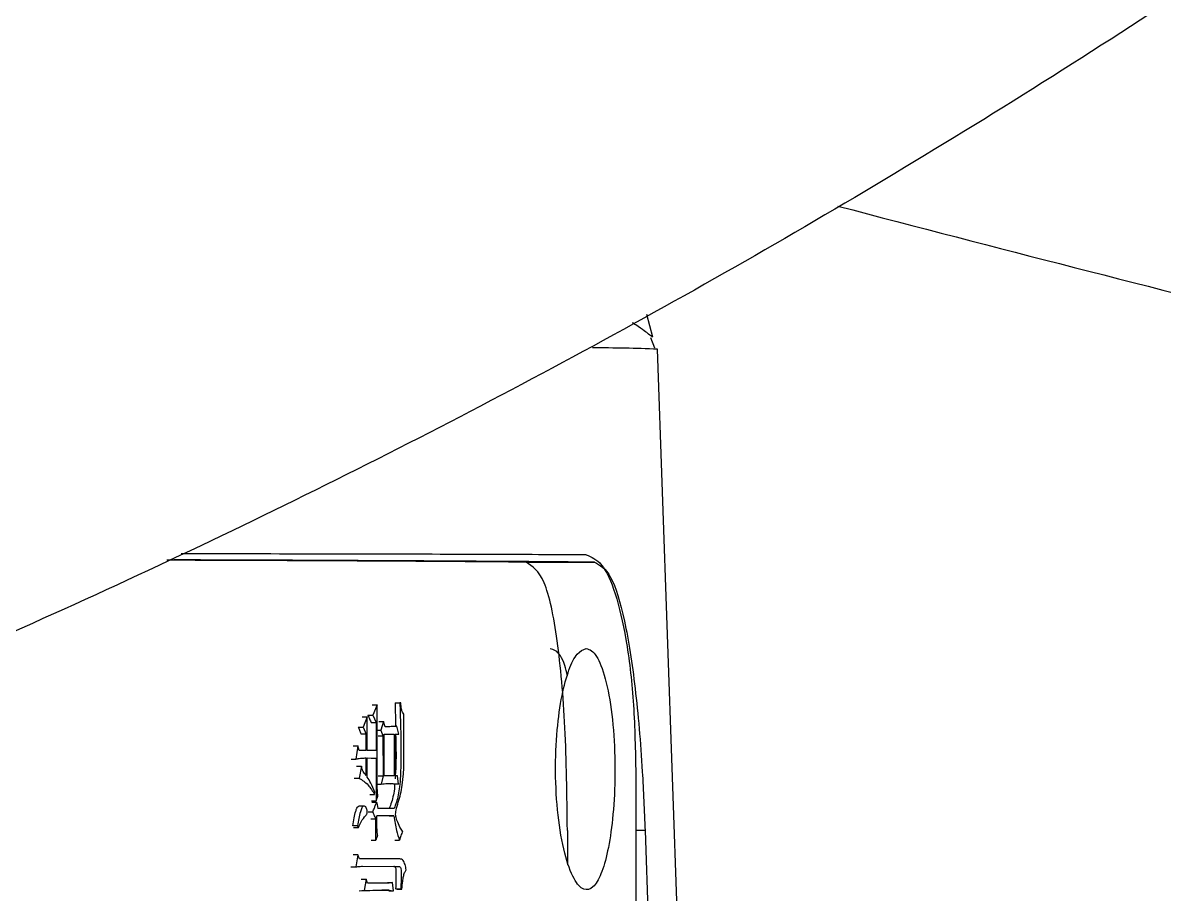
# Model space of a CAD drawing. Header units: millimetres. Extents: x 2104 to 4053, y 855 to 2233.
# Drawn here: x 3008.34 to 3029.65, y 1087.08 to 1103.35 of the extents above; entities that cross this region are included whole.
import ezdxf

# ---------------------------------------------------------------- set-up
doc = ezdxf.new("R2010")
doc.units = ezdxf.units.MM

msp = doc.modelspace()

# ---------------------------------------------------------------- linework, layer by layer
at = {"color": 7, "linetype": 'Continuous', "lineweight": 25}
for p, q in [((3020.098, 1097.475), (3019.991, 1097.898)), ((3020.137, 1097.272), (3020.062, 1097.467)), ((3022.143, 1041.251), (3020.188, 1097.251)), ((3017.736, 1093.276), (3019.01, 1093.277)), ((3014.953, 1090.615), (3014.872, 1090.421)), ((3014.955, 1089.123), (3014.953, 1090.615)), ((3015.289, 1090.647), (3015.378, 1090.647)), ((3015.394, 1090.647), (3015.378, 1090.647)), ((3014.766, 1090.389), (3014.693, 1090.194)), ((3014.767, 1089.761), (3014.766, 1090.389)), ((3014.872, 1090.421), (3014.933, 1090.28)), ((3014.693, 1090.194), (3014.746, 1090.064)), ((3014.933, 1090.28), (3014.934, 1089.761)), ((3014.954, 1090.139), (3015.022, 1090.139)), ((3015.074, 1090.301), (3015.022, 1090.139)), ((3015.022, 1090.139), (3015.062, 1090.031)), ((3015.102, 1090.204), (3015.074, 1090.301)), ((3015.356, 1090.063), (3015.324, 1090.214)), ((3014.746, 1090.064), (3014.657, 1090.064)), ((3014.747, 1089.761), (3014.746, 1090.064)), ((3015.062, 1090.031), (3015.064, 1089.285)), ((3015.082, 1090.063), (3015.269, 1090.063)), ((3015.084, 1089.285), (3015.082, 1090.063)), ((3015.18, 1090.063), (3015.269, 1090.063)), ((3015.269, 1090.063), (3015.271, 1089.284)), ((3015.289, 1090.063), (3015.356, 1090.063)), ((3015.29, 1089.284), (3015.289, 1090.063)), ((3015.289, 1090.063), (3015.356, 1090.063)), ((3014.594, 1089.848), (3014.557, 1089.6)), ((3014.619, 1089.762), (3014.594, 1089.848)), ((3014.747, 1089.761), (3014.619, 1089.762)), ((3014.934, 1089.761), (3014.767, 1089.761)), ((3014.748, 1089.296), (3014.747, 1089.621)), ((3014.767, 1089.621), (3014.934, 1089.62)), ((3014.768, 1089.264), (3014.767, 1089.621)), ((3014.845, 1089.62), (3014.934, 1089.62)), ((3014.934, 1089.62), (3014.936, 1088.82)), ((3014.571, 1089.469), (3014.661, 1089.469)), ((3014.661, 1089.469), (3014.616, 1089.242)), ((3014.974, 1089.284), (3015.064, 1089.285)), ((3015.064, 1089.285), (3015.028, 1089.133)), ((3015.271, 1089.284), (3015.084, 1089.285)), ((3015.334, 1089.284), (3015.29, 1089.284)), ((3015.353, 1089.133), (3015.334, 1089.284)), ((3019.781, 1089.408), (3019.843, 1052.408)), ((3014.526, 1089.242), (3014.616, 1089.242)), ((3015.262, 1089.132), (3015.195, 1089.139)), ((3014.816, 1088.939), (3014.907, 1088.939)), ((3014.907, 1088.939), (3014.911, 1088.982)), ((3014.936, 1088.82), (3014.968, 1088.906)), ((3014.703, 1088.722), (3014.613, 1088.722)), ((3014.846, 1088.82), (3014.936, 1088.82)), ((3015.272, 1088.678), (3014.968, 1088.679)), ((3014.784, 1088.614), (3014.875, 1088.614)), ((3014.929, 1088.084), (3014.928, 1088.484)), ((3015.264, 1088.538), (3014.948, 1088.539)), ((3014.948, 1088.387), (3014.948, 1088.539)), ((3015.175, 1088.538), (3015.264, 1088.538)), ((3014.515, 1088.323), (3014.605, 1088.323)), ((3018.505, 1088.267), (3018.505, 1087.623)), ((3019.956, 1088.267), (3019.783, 1088.267)), ((3019.956, 1088.267), (3021.224, 1051.268)), ((3014.839, 1088.084), (3014.929, 1088.084)), ((3015.282, 1088.083), (3015.371, 1088.083)), ((3014.594, 1087.815), (3014.553, 1087.588)), ((3014.623, 1087.739), (3014.594, 1087.815)), ((3015.375, 1087.737), (3014.623, 1087.739)), ((3014.681, 1087.598), (3015.36, 1087.596)), ((3015.268, 1087.596), (3015.36, 1087.596)), ((3014.747, 1087.36), (3014.71, 1087.144)), ((3014.771, 1087.284), (3014.747, 1087.36)), ((3015.147, 1087.283), (3014.771, 1087.284)), ((3015.088, 1087.153), (3015.043, 1087.153)), ((3015.179, 1087.153), (3015.09, 1087.153)), ((3015.173, 1087.142), (3015.262, 1087.142)), ((3015.179, 1087.153), (3015.262, 1087.142)), ((3015.262, 1087.142), (3015.238, 1087.294)), ((3015.396, 1087.174), (3015.307, 1087.174)), ((3015.327, 1087.174), (3015.415, 1087.174)), ((3015.415, 1087.174), (3015.396, 1087.174))]:
    msp.add_line(p, q, dxfattribs=at)
at = {"color": 7, "linetype": 'Continuous', "lineweight": 25, "flags": 128}
for points in [[(3014.863, 1090.615), (3014.913, 1090.615), (3014.953, 1090.615)], [(3014.676, 1090.388), (3014.726, 1090.389), (3014.766, 1090.389)], [(3014.781, 1090.421), (3014.832, 1090.421), (3014.872, 1090.421)], [(3014.602, 1090.194), (3014.653, 1090.194), (3014.693, 1090.194)], [(3014.844, 1090.28), (3014.893, 1090.28), (3014.933, 1090.28)], [(3014.985, 1090.301), (3015.034, 1090.301), (3015.074, 1090.301)], [(3015.235, 1090.214), (3015.284, 1090.214), (3015.324, 1090.214)], [(3014.973, 1090.031), (3015.022, 1090.031), (3015.062, 1090.031)], [(3014.504, 1089.848), (3014.554, 1089.848), (3014.594, 1089.848)], [(3014.467, 1089.599), (3014.518, 1089.599), (3014.557, 1089.6)], [(3014.955, 1089.133), (3014.988, 1089.133), (3015.028, 1089.133)], [(3015.353, 1089.133), (3015.302, 1089.132), (3015.264, 1089.132)], [(3014.854, 1088.798), (3014.904, 1088.798), (3014.944, 1088.798)], [(3014.944, 1088.798), (3014.953, 1088.753), (3014.961, 1088.716), (3014.968, 1088.679)], [(3014.838, 1088.484), (3014.888, 1088.484), (3014.928, 1088.484)], [(3014.589, 1088.355), (3014.565, 1088.355), (3014.542, 1088.355), (3014.499, 1088.355)], [(3014.594, 1087.815), (3014.543, 1087.814), (3014.504, 1087.814)], [(3014.462, 1087.587), (3014.513, 1087.587), (3014.553, 1087.588)], [(3014.657, 1087.36), (3014.707, 1087.36), (3014.747, 1087.36)], [(3014.619, 1087.143), (3014.67, 1087.144), (3014.71, 1087.144)], [(3015.149, 1087.294), (3015.198, 1087.294), (3015.238, 1087.294)]]:
    msp.add_lwpolyline(points, dxfattribs=at)
at = {"color": 7, "linetype": 'Continuous', "lineweight": 25}
for centre, radius, start, end in [((3019.078, 1072.894), 24.382, 87.3911, 90.2506), ((3007.31, -400.42), 1493.743, 89.551212, 89.852134)]:
    msp.add_arc(centre, radius, start, end, dxfattribs=at)
for points, knots in [([(3098.139, 1227.063), (3098.158, 1228.314), (3098.212, 1231.872), (3098.055, 1237.736), (3097.571, 1244.642), (3096.768, 1251.517), (3095.653, 1258.35), (3094.227, 1265.124), (3092.494, 1271.826), (3090.456, 1278.442), (3088.119, 1284.958), (3085.487, 1291.36), (3082.565, 1297.636), (3079.36, 1303.772), (3075.878, 1309.755), (3072.127, 1315.574), (3068.114, 1321.214), (3063.849, 1326.666), (3059.338, 1331.918), (3054.593, 1336.958), (3049.623, 1341.777), (3044.438, 1346.364), (3039.049, 1350.709), (3033.467, 1354.804), (3027.705, 1358.64), (3021.773, 1362.208), (3015.685, 1365.503), (3009.452, 1368.516), (3003.089, 1371.242), (2996.608, 1373.674), (2990.023, 1375.809), (2983.347, 1377.64), (2976.594, 1379.165), (2969.779, 1380.38), (2962.916, 1381.283), (2956.018, 1381.872), (2949.101, 1382.145), (2942.179, 1382.103), (2935.265, 1381.744), (2928.376, 1381.071), (2921.524, 1380.083), (2914.724, 1378.785), (2907.991, 1377.177), (2901.338, 1375.263), (2894.779, 1373.048), (2888.329, 1370.536), (2881.999, 1367.733), (2875.804, 1364.643), (2869.757, 1361.274), (2863.87, 1357.632), (2858.155, 1353.726), (2852.624, 1349.563), (2847.289, 1345.151), (2842.16, 1340.501), (2837.25, 1335.622), (2832.567, 1330.524), (2828.121, 1325.217), (2823.923, 1319.713), (2819.98, 1314.023), (2816.3, 1308.159), (2812.893, 1302.134), (2809.763, 1295.959), (2806.919, 1289.648), (2804.365, 1283.213), (2802.108, 1276.669), (2800.152, 1270.028), (2798.501, 1263.306), (2797.159, 1256.514), (2796.127, 1249.669), (2795.41, 1242.784), (2795.007, 1235.873), (2794.92, 1228.951), (2795.149, 1222.032), (2795.693, 1215.131), (2796.552, 1208.262), (2797.723, 1201.439), (2799.205, 1194.677), (2800.993, 1187.989), (2803.085, 1181.39), (2805.476, 1174.894), (2808.161, 1168.513), (2811.134, 1162.261), (2814.389, 1156.152), (2817.92, 1150.198), (2821.718, 1144.41), (2825.777, 1138.803), (2830.088, 1133.386), (2834.641, 1128.172), (2839.428, 1123.17), (2844.437, 1118.393), (2849.66, 1113.849), (2855.084, 1109.548), (2860.699, 1105.499), (2866.493, 1101.711), (2872.454, 1098.191), (2878.569, 1094.946), (2884.826, 1091.984), (2891.212, 1089.311), (2897.712, 1086.932), (2904.315, 1084.852), (2911.006, 1083.075), (2917.771, 1081.606), (2924.596, 1080.447), (2931.466, 1079.601), (2938.368, 1079.068), (2945.287, 1078.852), (2952.209, 1078.951), (2959.119, 1079.367), (2966.003, 1080.097), (2972.847, 1081.14), (2979.635, 1082.495), (2986.355, 1084.158), (2992.992, 1086.126), (2999.532, 1088.395), (3005.962, 1090.96), (3012.268, 1093.815), (3018.438, 1096.956), (3024.457, 1100.374), (3030.314, 1104.064), (3035.997, 1108.018), (3041.494, 1112.226), (3046.792, 1116.681), (3051.882, 1121.373), (3056.753, 1126.292), (3061.394, 1131.429), (3065.795, 1136.772), (3069.948, 1142.31), (3073.845, 1148.032), (3077.476, 1153.926), (3080.834, 1159.98), (3083.912, 1166.18), (3086.705, 1172.515), (3089.205, 1178.97), (3091.409, 1185.532), (3093.31, 1192.189), (3094.906, 1198.925), (3096.192, 1205.727), (3097.168, 1212.58), (3097.816, 1219.351), (3098.067, 1224.185), (3098.13, 1226.717), (3098.139, 1227.063)], [0, 0, 0, 0, 0.00394, 0.011205, 0.01847, 0.025736, 0.033001, 0.040266, 0.047531, 0.054797, 0.062062, 0.069327, 0.076593, 0.083858, 0.091123, 0.098389, 0.105654, 0.112919, 0.120185, 0.12745, 0.134715, 0.141981, 0.149246, 0.156511, 0.163777, 0.171042, 0.178307, 0.185573, 0.192838, 0.200103, 0.207369, 0.214634, 0.221899, 0.229165, 0.23643, 0.243695, 0.250961, 0.258226, 0.265491, 0.272757, 0.280022, 0.287287, 0.294553, 0.301818, 0.309083, 0.316349, 0.323614, 0.330879, 0.338145, 0.34541, 0.352675, 0.35994, 0.367206, 0.374471, 0.381736, 0.389002, 0.396267, 0.403532, 0.410798, 0.418063, 0.425328, 0.432594, 0.439859, 0.447124, 0.45439, 0.461655, 0.46892, 0.476186, 0.483451, 0.490716, 0.497982, 0.505247, 0.512512, 0.519778, 0.527043, 0.534308, 0.541574, 0.548839, 0.556104, 0.56337, 0.570635, 0.5779, 0.585166, 0.592431, 0.599696, 0.606962, 0.614227, 0.621492, 0.628758, 0.636023, 0.643288, 0.650554, 0.657819, 0.665084, 0.67235, 0.679615, 0.68688, 0.694146, 0.701411, 0.708676, 0.715941, 0.723207, 0.730472, 0.737737, 0.745003, 0.752268, 0.759533, 0.766799, 0.774064, 0.781329, 0.788595, 0.79586, 0.803125, 0.810391, 0.817656, 0.824921, 0.832187, 0.839452, 0.846717, 0.853983, 0.861248, 0.868513, 0.875779, 0.883044, 0.890309, 0.897575, 0.90484, 0.912105, 0.919371, 0.926636, 0.933901, 0.941167, 0.948432, 0.955697, 0.962963, 0.970228, 0.977493, 0.984759, 0.992024, 0.998907, 1, 1, 1, 1]), ([(3023.556, 1099.923), (3026.496, 1099.157), (3033.136, 1097.427), (3042.048, 1095.397), (3048.037, 1094.238), (3050.27, 1093.805)], [0, 0, 0, 0, 0.332461, 0.751026, 1, 1, 1, 1]), ([(3020.092, 1097.479), (3020.076, 1097.492), (3020.043, 1097.52), (3019.906, 1097.622), (3019.742, 1097.732), (3019.722, 1097.746)], [0, 0, 0, 0, 0.450002, 0.932097, 1, 1, 1, 1]), ([(3018.853, 1093.412), (3018.712, 1093.413), (3018.007, 1093.416), (3016.484, 1093.422), (3014.102, 1093.427), (3012.197, 1093.43), (3011.294, 1093.432)], [0, 0, 0, 0, 0.07928, 0.396663, 0.714028, 1, 1, 1, 1]), ([(3018.853, 1093.412), (3018.953, 1093.374), (3019.153, 1093.298), (3019.411, 1092.717), (3019.615, 1091.84), (3019.753, 1090.696), (3019.772, 1089.838), (3019.781, 1089.408)], [0, 0, 0, 0, 0.1867447, 0.3737441, 0.5698854, 0.7839076, 1, 1, 1, 1]), ([(3017.736, 1093.276), (3017.149, 1093.281), (3015.976, 1093.291), (3013.657, 1093.303), (3011.733, 1093.31), (3011.03, 1093.312)], [0, 0, 0, 0, 0.388327, 0.776655, 1, 1, 1, 1]), ([(3018.505, 1088.267), (3018.497, 1088.923), (3018.479, 1090.234), (3018.331, 1091.887), (3018.089, 1093.046), (3017.854, 1093.199), (3017.736, 1093.276)], [0, 0, 0, 0, 0.249988, 0.499774, 0.749448, 1, 1, 1, 1]), ([(3019.01, 1093.277), (3019.114, 1093.22), (3019.322, 1093.108), (3019.581, 1092.242), (3019.779, 1090.971), (3019.902, 1089.564), (3019.941, 1088.636), (3019.956, 1088.267)], [0, 0, 0, 0, 0.214798, 0.429591, 0.64445, 0.858946, 1, 1, 1, 1]), ([(3018.507, 1091.157), (3018.49, 1091.224), (3018.432, 1091.465), (3018.313, 1091.627), (3018.216, 1091.652), (3018.183, 1091.661)], [0, 0, 0, 0, 0.201823, 0.726878, 1, 1, 1, 1]), ([(3018.856, 1091.662), (3018.8, 1091.642), (3018.686, 1091.601), (3018.527, 1091.28), (3018.395, 1090.792), (3018.303, 1090.133), (3018.272, 1089.352), (3018.319, 1088.539), (3018.442, 1087.827), (3018.617, 1087.341), (3018.807, 1087.134), (3018.985, 1087.18), (3019.14, 1087.434), (3019.267, 1087.875), (3019.359, 1088.488), (3019.402, 1089.24), (3019.382, 1090.056), (3019.293, 1090.813), (3019.146, 1091.37), (3018.989, 1091.631), (3018.891, 1091.654), (3018.856, 1091.662)], [0, 0, 0, 0, 0.046279, 0.092724, 0.141724, 0.195202, 0.253702, 0.315281, 0.376932, 0.43439, 0.485836, 0.533043, 0.57924, 0.627325, 0.679266, 0.736373, 0.797512, 0.859391, 0.918431, 0.971633, 1, 1, 1, 1]), ([(3015.378, 1090.647), (3015.382, 1090.527), (3015.393, 1090.142), (3015.402, 1089.619), (3015.382, 1089.107), (3015.33, 1088.831), (3015.286, 1088.716), (3015.272, 1088.678)], [0, 0, 0, 0, 0.176102, 0.564603, 0.766922, 0.923793, 1, 1, 1, 1]), ([(3015.287, 1090.647), (3015.291, 1090.527), (3015.296, 1090.383), (3015.297, 1090.238), (3015.297, 1090.214)], [0, 0, 0, 0, 0.832677, 1, 1, 1, 1]), ([(3015.453, 1090.441), (3015.444, 1090.45), (3015.425, 1090.467), (3015.405, 1090.545), (3015.398, 1090.608), (3015.394, 1090.647)], [0, 0, 0, 0, 0.267154, 0.547116, 1, 1, 1, 1]), ([(3014.781, 1090.421), (3014.791, 1090.397), (3014.812, 1090.35), (3014.832, 1090.303), (3014.842, 1090.28)], [0, 0, 0, 0, 0.5, 1, 1, 1, 1]), ([(3015.425, 1088.256), (3015.41, 1088.28), (3015.372, 1088.336), (3015.335, 1088.427), (3015.309, 1088.502), (3015.299, 1088.548), (3015.299, 1088.598), (3015.312, 1088.688), (3015.367, 1088.838), (3015.464, 1089.256), (3015.451, 1089.847), (3015.452, 1090.288), (3015.453, 1090.441)], [0, 0, 0, 0, 0.056836, 0.13451, 0.160696, 0.17921, 0.197944, 0.220552, 0.296632, 0.448409, 0.809055, 1, 1, 1, 1]), ([(3014.602, 1090.194), (3014.607, 1090.182), (3014.617, 1090.158), (3014.635, 1090.115), (3014.647, 1090.083), (3014.655, 1090.064)], [0, 0, 0, 0, 0.275204, 0.550407, 1, 1, 1, 1]), ([(3015.324, 1090.214), (3015.289, 1090.211), (3015.234, 1090.206), (3015.16, 1090.204), (3015.121, 1090.204), (3015.102, 1090.204)], [0, 0, 0, 0, 0.482176, 0.741075, 1, 1, 1, 1]), ([(3015.298, 1090.063), (3015.304, 1089.871), (3015.313, 1089.592), (3015.294, 1089.318), (3015.288, 1089.231)], [0, 0, 0, 0, 0.6848298, 1, 1, 1, 1]), ([(3014.557, 1089.6), (3014.577, 1089.605), (3014.615, 1089.615), (3014.678, 1089.619), (3014.722, 1089.62), (3014.747, 1089.621)], [0, 0, 0, 0, 0.301938, 0.603838, 1, 1, 1, 1]), ([(3014.748, 1089.296), (3014.728, 1089.318), (3014.701, 1089.349), (3014.67, 1089.41), (3014.664, 1089.449), (3014.661, 1089.469)], [0, 0, 0, 0, 0.55151, 0.77279, 1, 1, 1, 1]), ([(3014.616, 1089.242), (3014.674, 1089.208), (3014.779, 1089.146), (3014.868, 1089.002), (3014.907, 1088.939)], [0, 0, 0, 0, 0.555082, 1, 1, 1, 1]), ([(3014.911, 1088.982), (3014.887, 1089.042), (3014.843, 1089.148), (3014.791, 1089.228), (3014.768, 1089.264)], [0, 0, 0, 0, 0.5632806, 1, 1, 1, 1]), ([(3014.968, 1088.906), (3014.964, 1088.946), (3014.956, 1089.017), (3014.956, 1089.09), (3014.955, 1089.123)], [0, 0, 0, 0, 0.558835, 1, 1, 1, 1]), ([(3015.028, 1089.133), (3015.067, 1089.137), (3015.141, 1089.145), (3015.25, 1089.144), (3015.319, 1089.136), (3015.353, 1089.133)], [0, 0, 0, 0, 0.357248, 0.678403, 1, 1, 1, 1]), ([(3015.127, 1089.142), (3015.136, 1089.142), (3015.154, 1089.142), (3015.182, 1089.141), (3015.195, 1089.14)], [0, 0, 0, 0, 0.522941, 1, 1, 1, 1]), ([(3015.282, 1089.139), (3015.281, 1089.12), (3015.275, 1088.994), (3015.238, 1088.831), (3015.194, 1088.716), (3015.18, 1088.678)], [0, 0, 0, 0, 0.109502, 0.70952, 1, 1, 1, 1]), ([(3014.498, 1088.355), (3014.506, 1088.404), (3014.522, 1088.499), (3014.547, 1088.611), (3014.573, 1088.68), (3014.593, 1088.714), (3014.606, 1088.718), (3014.612, 1088.719)], [0, 0, 0, 0, 0.330685, 0.64454, 0.796558, 0.91742, 1, 1, 1, 1]), ([(3014.605, 1088.323), (3014.621, 1088.36), (3014.661, 1088.457), (3014.717, 1088.517), (3014.755, 1088.56), (3014.763, 1088.579), (3014.768, 1088.598), (3014.77, 1088.62), (3014.769, 1088.64), (3014.763, 1088.666), (3014.75, 1088.694), (3014.731, 1088.719), (3014.708, 1088.726), (3014.686, 1088.716), (3014.662, 1088.68), (3014.636, 1088.605), (3014.611, 1088.491), (3014.596, 1088.401), (3014.589, 1088.355)], [0, 0, 0, 0, 0.132576, 0.339199, 0.368942, 0.383767, 0.408892, 0.423885, 0.438973, 0.45932, 0.498147, 0.542368, 0.587069, 0.63299, 0.675109, 0.75468, 0.876187, 1, 1, 1, 1]), ([(3014.875, 1088.614), (3014.884, 1088.639), (3014.9, 1088.682), (3014.923, 1088.743), (3014.937, 1088.78), (3014.944, 1088.798)], [0, 0, 0, 0, 0.403163, 0.701581, 1, 1, 1, 1]), ([(3014.928, 1088.484), (3014.923, 1088.496), (3014.914, 1088.52), (3014.896, 1088.564), (3014.883, 1088.595), (3014.875, 1088.614)], [0, 0, 0, 0, 0.275028, 0.550056, 1, 1, 1, 1]), ([(3015.264, 1088.538), (3015.279, 1088.445), (3015.306, 1088.281), (3015.351, 1088.143), (3015.371, 1088.083)], [0, 0, 0, 0, 0.564353, 1, 1, 1, 1]), ([(3014.605, 1088.323), (3014.604, 1088.326), (3014.6, 1088.332), (3014.595, 1088.343), (3014.591, 1088.351), (3014.589, 1088.355)], [0, 0, 0, 0, 0.2528387, 0.6263951, 1, 1, 1, 1]), ([(3014.961, 1088.171), (3014.957, 1088.21), (3014.95, 1088.282), (3014.949, 1088.355), (3014.948, 1088.387)], [0, 0, 0, 0, 0.558835, 1, 1, 1, 1]), ([(3015.425, 1088.256), (3015.416, 1088.227), (3015.398, 1088.17), (3015.38, 1088.112), (3015.371, 1088.083)], [0, 0, 0, 0, 0.500034, 1, 1, 1, 1]), ([(3014.961, 1088.171), (3014.956, 1088.158), (3014.949, 1088.138), (3014.938, 1088.109), (3014.932, 1088.092), (3014.929, 1088.084)], [0, 0, 0, 0, 0.428361, 0.71418, 1, 1, 1, 1]), ([(3014.553, 1087.588), (3014.567, 1087.59), (3014.595, 1087.594), (3014.638, 1087.597), (3014.666, 1087.598), (3014.681, 1087.598)], [0, 0, 0, 0, 0.331886, 0.665867, 1, 1, 1, 1]), ([(3015.304, 1087.174), (3015.307, 1087.245), (3015.31, 1087.344), (3015.312, 1087.468), (3015.311, 1087.537), (3015.299, 1087.576), (3015.286, 1087.593), (3015.275, 1087.595), (3015.268, 1087.596)], [0, 0, 0, 0, 0.434977, 0.605925, 0.774415, 0.837734, 0.899003, 1, 1, 1, 1]), ([(3015.36, 1087.596), (3015.367, 1087.595), (3015.377, 1087.594), (3015.391, 1087.576), (3015.401, 1087.544), (3015.404, 1087.493), (3015.403, 1087.423), (3015.401, 1087.316), (3015.398, 1087.23), (3015.396, 1087.174)], [0, 0, 0, 0, 0.101022, 0.16229, 0.225577, 0.345591, 0.4673, 0.658589, 1, 1, 1, 1]), ([(3015.497, 1087.531), (3015.49, 1087.566), (3015.477, 1087.634), (3015.436, 1087.726), (3015.398, 1087.733), (3015.375, 1087.737)], [0, 0, 0, 0, 0.292444, 0.574659, 1, 1, 1, 1]), ([(3015.415, 1087.174), (3015.42, 1087.223), (3015.428, 1087.302), (3015.442, 1087.409), (3015.465, 1087.486), (3015.486, 1087.516), (3015.497, 1087.531)], [0, 0, 0, 0, 0.348257, 0.572012, 0.789055, 1, 1, 1, 1]), ([(3014.71, 1087.144), (3014.783, 1087.147), (3014.893, 1087.153), (3015.049, 1087.153), (3015.132, 1087.153), (3015.179, 1087.153)], [0, 0, 0, 0, 0.462622, 0.693931, 1, 1, 1, 1]), ([(3014.901, 1087.151), (3014.927, 1087.152), (3014.98, 1087.153), (3015.052, 1087.153), (3015.056, 1087.153), (3015.057, 1087.153)], [0, 0, 0, 0, 0.439941, 0.862008, 1, 1, 1, 1]), ([(3015.238, 1087.294), (3015.23, 1087.293), (3015.215, 1087.29), (3015.184, 1087.286), (3015.162, 1087.284), (3015.147, 1087.283)], [0, 0, 0, 0, 0.2577224, 0.5154519, 1, 1, 1, 1])]:
    msp.add_open_spline(points, degree=3, knots=knots, dxfattribs=at)

doc.saveas('drawing.dxf')
